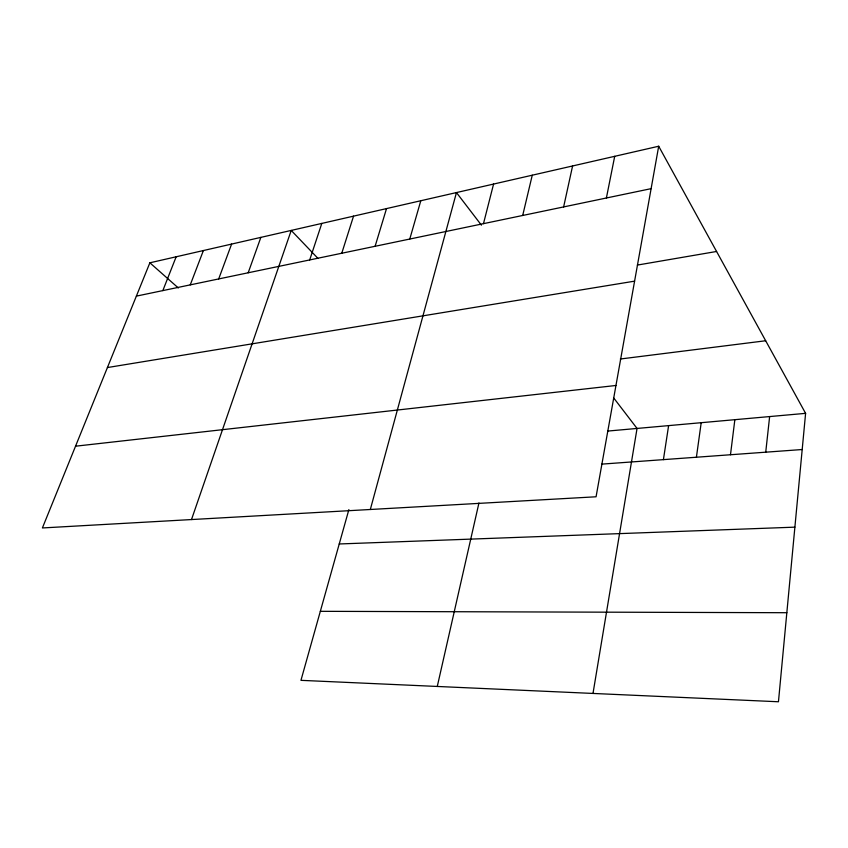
<?xml version="1.0" encoding="UTF-8"?>
<svg xmlns="http://www.w3.org/2000/svg" width="848" height="848" viewBox="0 0 848 848"><rect width="100%" height="100%" fill="white"/><g stroke="black" fill="none" stroke-linecap="round" stroke-linejoin="round"><path stroke-width="1.27" d="M658.695 146.238L596.07 496.78L42.4 527.954L149.873 262.806L658.695 146.238L805.6 413.347L778.453 701.762L300.955 680.34L348.888 509.595M765.733 452.185L769.634 416.569M730.488 454.751L734.856 419.686M696.409 457.231L701.201 422.696M663.412 459.637L668.616 425.611M592.996 693.441L637.049 428.441L613.782 398.062M606.394 197.997L614.705 156.318M563.634 206.923L572.591 165.964M437.271 686.456L478.95 502.97M522.697 215.466L532.258 175.207M483.477 223.66L493.578 184.069M370.322 509.5L456.457 192.57L481.42 225.176M409.775 239.041L420.799 200.743M375.102 246.28L386.518 208.597M341.765 253.245L353.542 216.145M309.7 259.933L321.805 223.427M191.5 519.559L291.224 230.433L318.032 258.47M248.188 272.78L260.855 237.387M218.689 278.939L231.599 244.086M190.259 284.875L203.393 250.552M162.837 290.599L176.161 256.785M136.38 296.122L651.116 188.659M637.389 265.074L716.571 251.474M107.42 367.555L634.59 281.154M620.344 359.001L765.68 340.758M75.546 446.196L615.955 385.48M607.73 431.07L805.6 413.347M601.815 464.121L802.197 449.525M339.232 543.971L794.883 527.149M320.332 611.323L786.838 612.712M149.873 262.806L178.334 287.96"/></g></svg>
